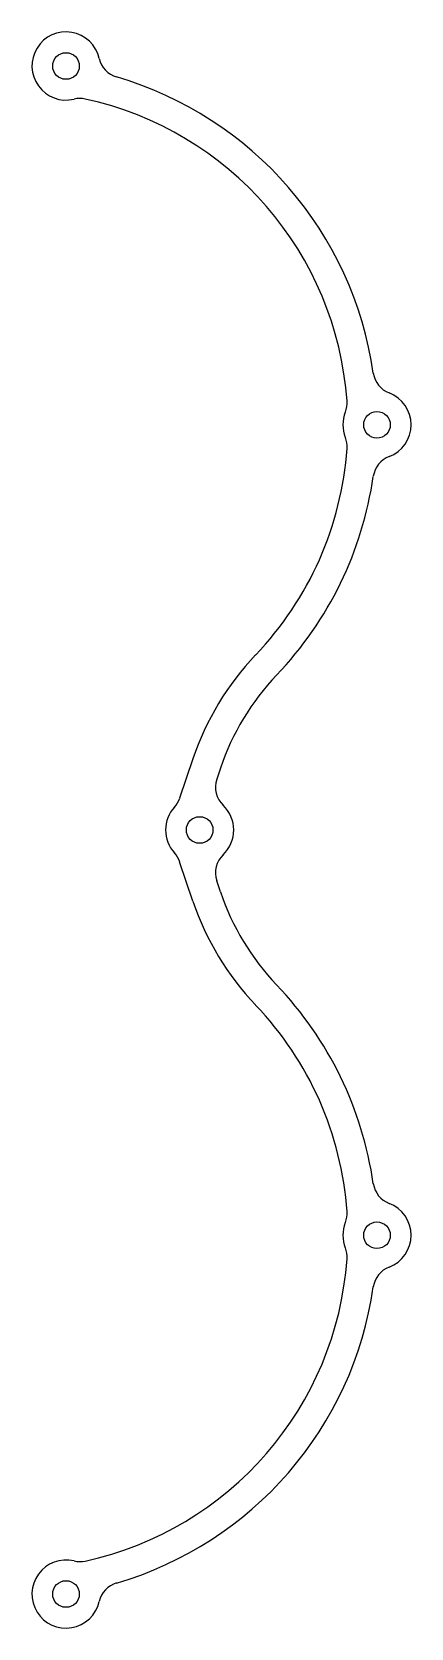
# Model space of a CAD drawing. Header units: millimetres. Extents: x 60 to 106, y -96 to 96.
import ezdxf

# ---------------------------------------------------------------- set-up
doc = ezdxf.new("R2010")
doc.units = ezdxf.units.MM
doc.header["$MEASUREMENT"] = 0
doc.layers.add('3 Inch Upper Prop Guard', color=40, linetype='Continuous')

msp = doc.modelspace()

# ---------------------------------------------------------------- linework, layer by layer
at = {"layer": '3 Inch Upper Prop Guard'}
for p, q in [((79.6, 8.6), (78.01, 3.86)), ((82.92, 7.49), (82.47, 6.14)), ((79.6, -8.52), (78.01, -3.78)), ((82.92, -7.41), (82.47, -6.06))]:
    msp.add_line(p, q, dxfattribs=at)
for centre in [(64.34, 91.95), (101.75, 48.79), (80.42, 0.04), (101.75, -48.72), (64.34, -91.88)]:
    msp.add_circle(centre, 1.6, dxfattribs=at)
for centre, radius, start, end in [((64.34, 91.95), 4.1, 12.634, 283.6066), ((71.27, 93.51), 3, 192.634, 253.6601), ((58.16, 48.8), 43.59, 8.1796, 73.6601), ((66.01, 85.05), 3, 77.7652, 103.6066), ((58.15, 48.79), 40.1, 4.0703, 77.7652), ((104.28, 55.43), 3, 188.1867, 249.1667), ((101.75, 48.79), 4.1, 290.8333, 69.1667), ((101.75, 48.79), 4.1, 158.2289, 201.7711), ((95.16, 51.43), 3, 338.2289, 4.0703), ((95.16, 46.16), 3, 355.9297, 21.7711), ((58.15, 48.79), 40.1, 316.3051, 355.9297), ((104.28, 42.16), 3, 110.8333, 171.8133), ((58.15, 48.79), 43.6, 316.3051, 351.8133), ((111.37, -2.05), 33.5, 136.3051, 161.4655), ((111.37, -2.05), 30, 136.3051, 161.4655), ((85.31, 5.19), 3, 161.4655, 226.4707), ((75.17, 4.81), 3, 317.7413, 341.4655), ((80.42, 0.04), 4.1, 137.7413, 180), ((80.42, 0.04), 4.1, 0, 46.4707), ((80.42, 0.04), 4.1, 180, 222.2587), ((80.42, 0.04), 4.1, 313.5293, 0), ((75.17, -4.74), 3, 18.5346, 42.2587), ((85.31, -5.11), 3, 133.5293, 198.5346), ((111.37, 2.13), 30, 198.5346, 223.6949), ((111.37, 2.13), 33.5, 198.5346, 223.6949), ((58.15, -48.72), 43.6, 8.1867, 43.6949), ((58.15, -48.72), 40.1, 4.0703, 43.6949), ((104.28, -42.08), 3, 188.1867, 249.1667), ((95.16, -46.08), 3, 338.2289, 4.0703), ((101.75, -48.72), 4.1, 290.8333, 69.1667), ((101.75, -48.72), 4.1, 158.2289, 201.7711), ((58.15, -48.72), 40.1, 282.2348, 355.9297), ((95.16, -51.35), 3, 355.9297, 21.7711), ((104.28, -55.35), 3, 110.8333, 171.8133), ((58.16, -48.73), 43.59, 286.3399, 351.8204), ((64.34, -91.88), 4.1, 76.3934, 347.366), ((66.01, -84.98), 3, 256.3934, 282.2348), ((71.27, -93.43), 3, 106.3399, 167.366)]:
    msp.add_arc(centre, radius, start, end, dxfattribs=at)

doc.saveas('drawing.dxf')
